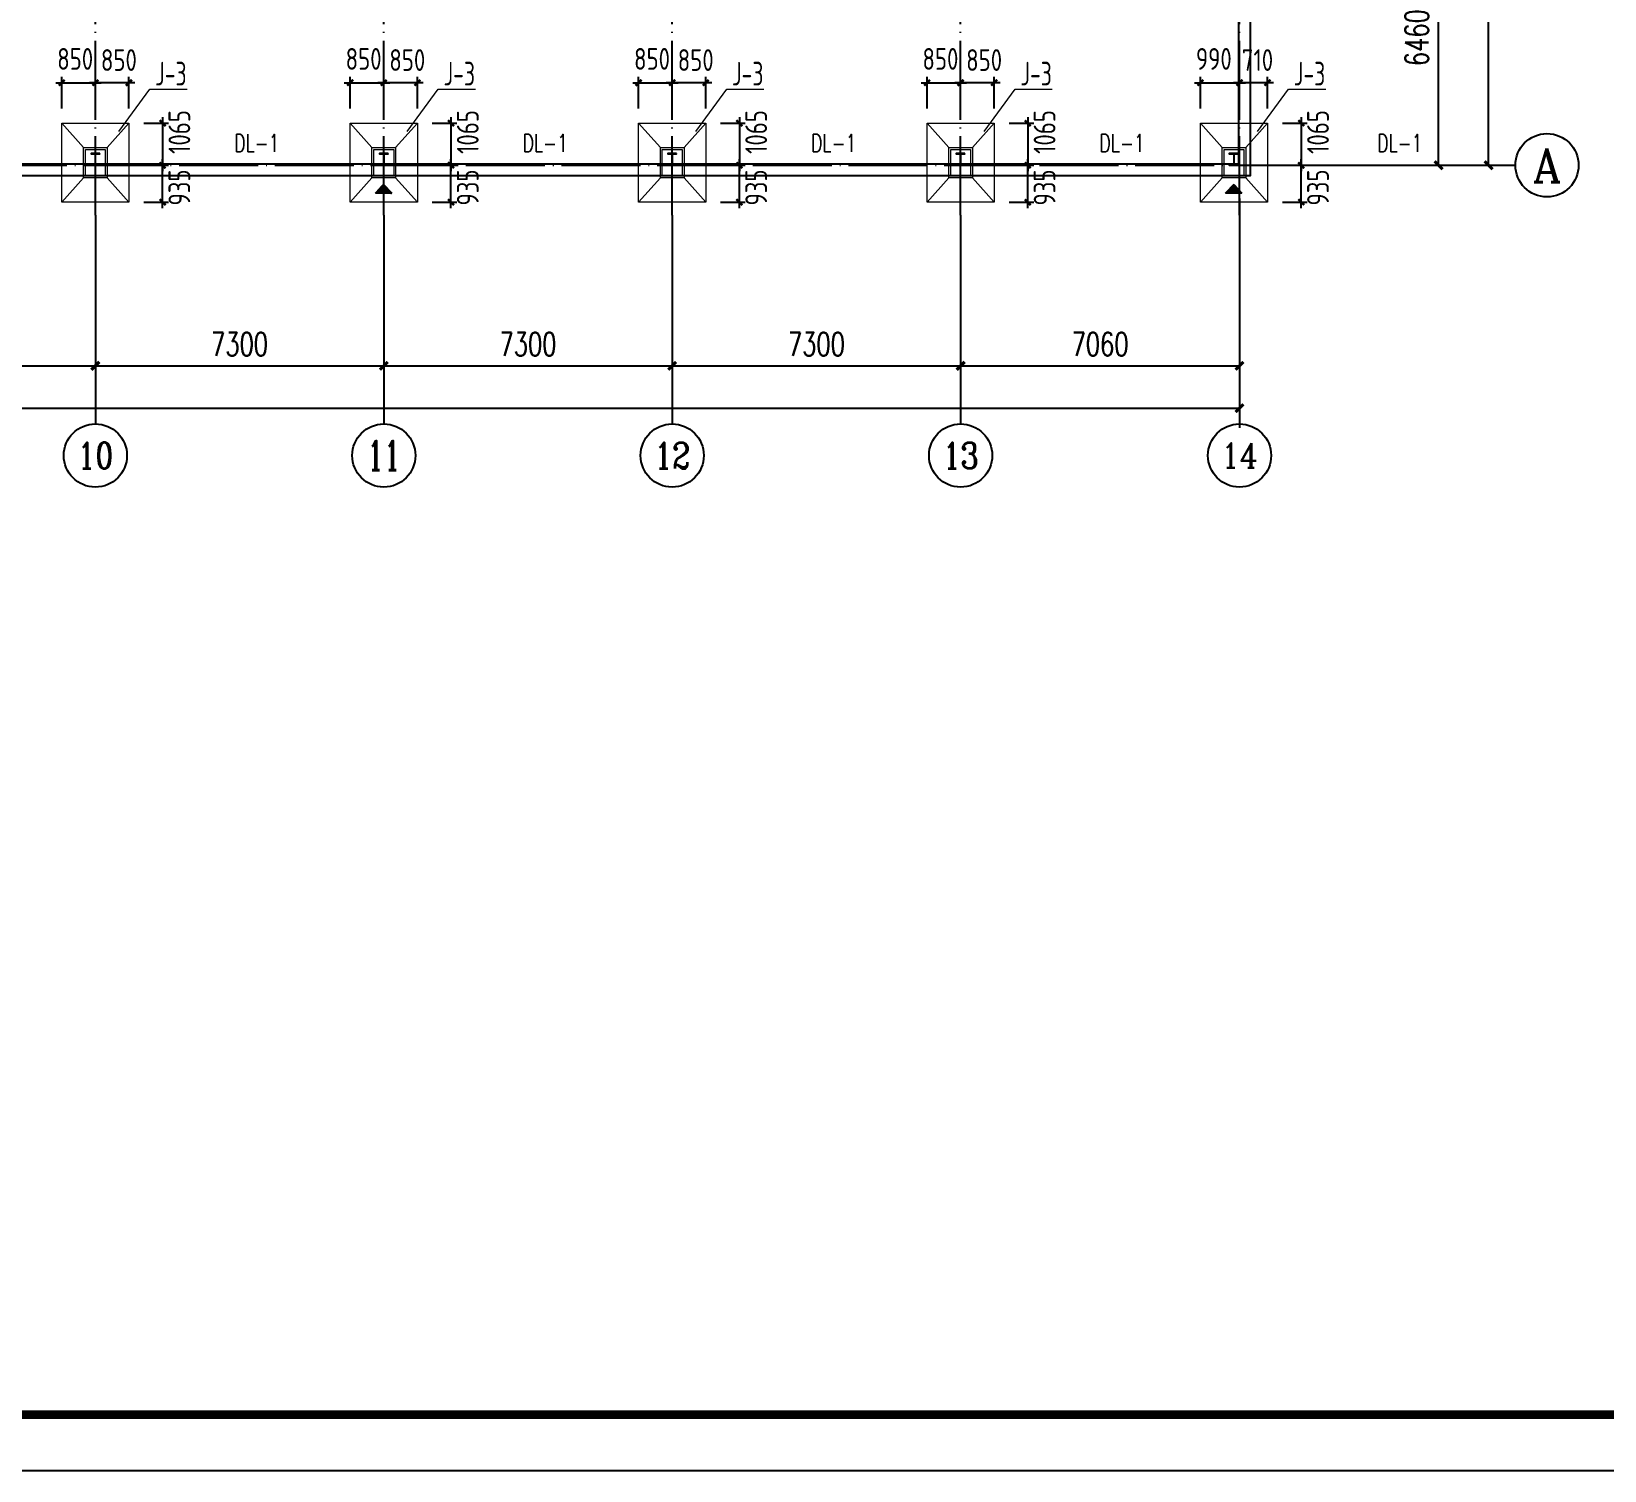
# Model space of a CAD drawing. Extents: x -89996 to 1006241, y -2176 to 440573.
# Drawn here: x 163325 to 203140, y 88594 to 125022 of the extents above; entities that cross this region are included whole.
import ezdxf
from ezdxf.enums import TextEntityAlignment as Align

# ---------------------------------------------------------------- set-up
doc = ezdxf.new("R2010")
doc.units = 0
doc.header["$LTSCALE"] = 1000
doc.header["$MEASUREMENT"] = 0
doc.linetypes.add('DOTE', pattern=[2.42, 2, -0.2, 0.02, -0.2])
for name, color, linetype in [('AXIS', 3, 'Continuous'), ('AXIS_TEXT', 7, 'Continuous'), ('DOTE', 1, 'DOTE'), ('GZ', 50, 'Continuous'), ('PUB_TITLE', 4, 'Continuous'), ('WALL', 9, 'Continuous'), ('图层7', 7, 'Continuous'), ('承台', 2, 'Continuous'), ('文字', 7, 'Continuous')]:
    doc.layers.add(name, color=color, linetype=linetype)
for name, color, linetype, lineweight in [('BASE_SING', 7, 'Continuous', 0), ('BASE_SING_DIM', 3, 'Continuous', 0), ('BASE_SING_NUM', 7, 'Continuous', 0)]:
    doc.layers.add(name, color=color, linetype=linetype, lineweight=lineweight)
doc.styles.add('_TCH_AXIS', font='COMPLEX', dxfattribs={"bigfont": 'GBCBIG'})
doc.styles.add('_TCH_DIM_T3', font='SIMPLEX', dxfattribs={"width": 0.705882, "bigfont": 'GBCBIG'})
doc.styles.add('COMPLEX', font='COMPLEX')
doc.styles.add('TSSD_Dimension', font='Tssdeng.shx', dxfattribs={"width": 0.8, "bigfont": 'hztxt.shx'})
doc.dimstyles.new('_TCH_ARCH&&200', dxfattribs={"dimtxt": 595, "dimasz": 200, "dimexe": 500, "dimexo": 600, "dimgap": 252.5, "dimtad": 1, "dimdec": 0, "dimzin": 0, "dimdsep": 46, "dimtxsty": '_TCH_DIM_T3', "dimblk": 'ARCHTICK', "dimcen": 0.09, "dimclrt": 7, "dimazin": 2, "dimtfac": 1, "dimtdec": 0, "dimtix": 1, "dimtmove": 2, "dimatfit": 3, "dimfxl": 0, "dimtolj": 1, "dimtzin": 0, "dimarcsym": 0})
doc.dimstyles.new('TCH-200-1', dxfattribs={"dimtxt": 595, "dimasz": 200, "dimexe": 500, "dimexo": 600, "dimgap": 252.5, "dimtad": 1, "dimdec": 0, "dimzin": 0, "dimdsep": 46, "dimtxsty": '_TCH_DIM_T3', "dimblk": 'ARCHTICK', "dimcen": 0.09, "dimclrd": 3, "dimclre": 3, "dimclrt": 7, "dimazin": 2, "dimtfac": 1, "dimtdec": 0, "dimtix": 1, "dimtmove": 2, "dimatfit": 3, "dimfxl": 0, "dimtolj": 1, "dimtzin": 0, "dimarcsym": 0})
doc.dimstyles.new('TSSD_150_150', dxfattribs={"dimtxt": 550, "dimasz": 150, "dimexe": 150, "dimexo": 375, "dimgap": 150, "dimtad": 1, "dimdec": 0, "dimzin": 0, "dimdsep": 46, "dimtxsty": 'TSSD_Dimension', "dimblk": 'ARCHTICK', "dimcen": 0, "dimdle": 150, "dimclrd": 256, "dimclre": 256, "dimclrt": 7, "dimadec": 0, "dimazin": 0, "dimtfac": 1, "dimtdec": 0, "dimtix": 1, "dimtmove": 2, "dimatfit": 3, "dimfxl": 0, "dimtolj": 1, "dimtzin": 0, "dimarcsym": 0})

# ---------------------------------------------------------------- blocks, each defined once
blk = doc.blocks.new('_AXISO')
blk.add_circle((0, 0), 0.5)
at = {"layer": 'AXIS_TEXT', "style": 'COMPLEX', "width": 1.041667}
blk.add_attdef('A', text='', height=0.56, dxfattribs=at).set_placement((-0.25, -0.28), (0.25, -0.28), align=Align.FIT)
blk = doc.blocks.new('_ArchTick')
at = {"color": 0, "linetype": 'ByBlock', "const_width": 0.4}
blk.add_lwpolyline([(-0.5, -0.5), (0.5, 0.5)], dxfattribs=at)
blk = doc.blocks.new('*D3013')
at = {"layer": 'AXIS', "color": 0, "lineweight": -2, "transparency": 16777216}
for p, q in [((53740, -627), (53740, -4337)), ((61040, -627), (61040, -4337)), ((53740, -3837), (61040, -3837))]:
    blk.add_line(p, q, dxfattribs=at)
at = {"layer": 'Defpoints', "color": 0, "transparency": 16777216}
for p in [(53740, -27), (61040, -27), (61040, -3837)]:
    blk.add_point(p, dxfattribs=at)
at = {"layer": 'AXIS', "color": 0, "lineweight": -2, "transparency": 16777216, "xscale": 200, "yscale": 200, "zscale": 200, "rotation": 180}
blk.add_blockref('_ArchTick', (53740, -3837), dxfattribs=at)
at = {"layer": 'AXIS', "color": 0, "lineweight": -2, "transparency": 16777216, "xscale": 200, "yscale": 200, "zscale": 200}
blk.add_blockref('_ArchTick', (61040, -3837), dxfattribs=at)
at = {"layer": 'AXIS', "color": 7, "transparency": 16777216, "insert": (57390, -3287), "char_height": 595, "attachment_point": 5, "style": '_TCH_DIM_T3'}
blk.add_mtext('\\A1;7300', dxfattribs=at)
blk = doc.blocks.new('*D3014')
at = {"layer": 'AXIS', "color": 0, "lineweight": -2, "transparency": 16777216}
for p, q in [((61040, -627), (61040, -4337)), ((68340, -627), (68340, -4337)), ((61040, -3837), (68340, -3837))]:
    blk.add_line(p, q, dxfattribs=at)
at = {"layer": 'Defpoints', "color": 0, "transparency": 16777216}
for p in [(61040, -27), (68340, -27), (68340, -3837)]:
    blk.add_point(p, dxfattribs=at)
at = {"layer": 'AXIS', "color": 0, "lineweight": -2, "transparency": 16777216, "xscale": 200, "yscale": 200, "zscale": 200, "rotation": 180}
blk.add_blockref('_ArchTick', (61040, -3837), dxfattribs=at)
at = {"layer": 'AXIS', "color": 0, "lineweight": -2, "transparency": 16777216, "xscale": 200, "yscale": 200, "zscale": 200}
blk.add_blockref('_ArchTick', (68340, -3837), dxfattribs=at)
at = {"layer": 'AXIS', "color": 7, "transparency": 16777216, "insert": (64690, -3287), "char_height": 595, "attachment_point": 5, "style": '_TCH_DIM_T3'}
blk.add_mtext('\\A1;7300', dxfattribs=at)
blk = doc.blocks.new('*D3015')
at = {"layer": 'AXIS', "color": 0, "lineweight": -2, "transparency": 16777216}
for p, q in [((68340, -627), (68340, -4337)), ((75640, -627), (75640, -4337)), ((68340, -3837), (75640, -3837))]:
    blk.add_line(p, q, dxfattribs=at)
at = {"layer": 'Defpoints', "color": 0, "transparency": 16777216}
for p in [(68340, -27), (75640, -27), (75640, -3837)]:
    blk.add_point(p, dxfattribs=at)
at = {"layer": 'AXIS', "color": 0, "lineweight": -2, "transparency": 16777216, "xscale": 200, "yscale": 200, "zscale": 200, "rotation": 180}
blk.add_blockref('_ArchTick', (68340, -3837), dxfattribs=at)
at = {"layer": 'AXIS', "color": 0, "lineweight": -2, "transparency": 16777216, "xscale": 200, "yscale": 200, "zscale": 200}
blk.add_blockref('_ArchTick', (75640, -3837), dxfattribs=at)
at = {"layer": 'AXIS', "color": 7, "transparency": 16777216, "insert": (71990, -3287), "char_height": 595, "attachment_point": 5, "style": '_TCH_DIM_T3'}
blk.add_mtext('\\A1;7300', dxfattribs=at)
blk = doc.blocks.new('*D3016')
at = {"layer": 'AXIS', "color": 0, "lineweight": -2, "transparency": 16777216}
for p, q in [((75640, -627), (75640, -4337)), ((82940, -627), (82940, -4337)), ((75640, -3837), (82940, -3837))]:
    blk.add_line(p, q, dxfattribs=at)
at = {"layer": 'Defpoints', "color": 0, "transparency": 16777216}
for p in [(75640, -27), (82940, -27), (82940, -3837)]:
    blk.add_point(p, dxfattribs=at)
at = {"layer": 'AXIS', "color": 0, "lineweight": -2, "transparency": 16777216, "xscale": 200, "yscale": 200, "zscale": 200, "rotation": 180}
blk.add_blockref('_ArchTick', (75640, -3837), dxfattribs=at)
at = {"layer": 'AXIS', "color": 0, "lineweight": -2, "transparency": 16777216, "xscale": 200, "yscale": 200, "zscale": 200}
blk.add_blockref('_ArchTick', (82940, -3837), dxfattribs=at)
at = {"layer": 'AXIS', "color": 7, "transparency": 16777216, "insert": (79290, -3287), "char_height": 595, "attachment_point": 5, "style": '_TCH_DIM_T3'}
blk.add_mtext('\\A1;7300', dxfattribs=at)
blk = doc.blocks.new('*D3017')
at = {"layer": 'AXIS', "color": 0, "lineweight": -2, "transparency": 16777216}
for p, q in [((82940, -627), (82940, -4337)), ((90000, -627), (90000, -4337)), ((82940, -3837), (90000, -3837))]:
    blk.add_line(p, q, dxfattribs=at)
at = {"layer": 'Defpoints', "color": 0, "transparency": 16777216}
for p in [(82940, -27), (90000, -27), (90000, -3837)]:
    blk.add_point(p, dxfattribs=at)
at = {"layer": 'AXIS', "color": 0, "lineweight": -2, "transparency": 16777216, "xscale": 200, "yscale": 200, "zscale": 200, "rotation": 180}
blk.add_blockref('_ArchTick', (82940, -3837), dxfattribs=at)
at = {"layer": 'AXIS', "color": 0, "lineweight": -2, "transparency": 16777216, "xscale": 200, "yscale": 200, "zscale": 200}
blk.add_blockref('_ArchTick', (90000, -3837), dxfattribs=at)
at = {"layer": 'AXIS', "color": 7, "transparency": 16777216, "insert": (86470, -3287), "char_height": 595, "attachment_point": 5, "style": '_TCH_DIM_T3'}
blk.add_mtext('\\A1;7060', dxfattribs=at)
blk = doc.blocks.new('*D3039')
at = {"layer": 'AXIS', "color": 0, "lineweight": -2, "transparency": 16777216}
for p, q in [((91840, 7700), (95539, 7700)), ((95039, 1240), (95039, 7700)), ((91840, 1240), (95539, 1240))]:
    blk.add_line(p, q, dxfattribs=at)
at = {"layer": 'Defpoints', "color": 0, "transparency": 16777216}
for p in [(91240, 7700), (95039, 7700), (91240, 1240)]:
    blk.add_point(p, dxfattribs=at)
at = {"layer": 'AXIS', "color": 0, "lineweight": -2, "transparency": 16777216, "xscale": 200, "yscale": 200, "zscale": 200}
for p, rotation in [((95039, 7700), 90), ((95039, 1240), 270)]:
    blk.add_blockref('_ArchTick', p, dxfattribs=dict(at, rotation=rotation))
at = {"layer": 'AXIS', "color": 7, "transparency": 16777216, "insert": (94489, 4470), "char_height": 595, "attachment_point": 5, "rotation": 90, "style": '_TCH_DIM_T3'}
blk.add_mtext('\\A1;6460', dxfattribs=at)
blk = doc.blocks.new('*D280')
at = {"layer": 'Defpoints', "color": 0, "transparency": 16777216}
for p in [(105382, 121395), (193902, 121395), (193902, 115486)]:
    blk.add_point(p, dxfattribs=at)
at = {"layer": 'WALL', "color": 3, "lineweight": -2, "transparency": 16777216}
for p, q in [((105382, 120795), (105382, 114986)), ((193902, 120795), (193902, 114986)), ((105382, 115486), (193902, 115486))]:
    blk.add_line(p, q, dxfattribs=at)
at = {"layer": 'WALL', "color": 3, "lineweight": -2, "transparency": 16777216, "xscale": 200, "yscale": 200, "zscale": 200, "rotation": 180}
blk.add_blockref('_ArchTick', (105382, 115486), dxfattribs=at)
at = {"layer": 'WALL', "color": 3, "lineweight": -2, "transparency": 16777216, "xscale": 200, "yscale": 200, "zscale": 200}
blk.add_blockref('_ArchTick', (193902, 115486), dxfattribs=at)
at = {"layer": 'WALL', "color": 7, "transparency": 16777216, "insert": (149642, 116036), "char_height": 595, "attachment_point": 5, "style": '_TCH_DIM_T3'}
blk.add_mtext('\\A1;88520', dxfattribs=at)
blk = doc.blocks.new('*D281')
at = {"layer": 'Defpoints', "color": 0, "transparency": 16777216}
for p in [(194000, 161245), (200204, 161245), (194142, 121635)]:
    blk.add_point(p, dxfattribs=at)
at = {"layer": 'WALL', "color": 3, "lineweight": -2, "transparency": 16777216}
for p, q in [((194600, 161245), (200704, 161245)), ((200204, 121635), (200204, 161245)), ((194742, 121635), (200704, 121635))]:
    blk.add_line(p, q, dxfattribs=at)
at = {"layer": 'WALL', "color": 3, "lineweight": -2, "transparency": 16777216, "xscale": 200, "yscale": 200, "zscale": 200}
for p, rotation in [((200204, 161245), 90), ((200204, 121635), 270)]:
    blk.add_blockref('_ArchTick', p, dxfattribs=dict(at, rotation=rotation))
at = {"layer": 'WALL', "color": 7, "transparency": 16777216, "insert": (199654, 141440), "char_height": 595, "attachment_point": 5, "rotation": 90, "style": '_TCH_DIM_T3'}
blk.add_mtext('\\A1;39610', dxfattribs=at)
blk = doc.blocks.new('*D1973')
at = {"layer": 'BASE_SING_DIM', "lineweight": -2, "transparency": 16777216}
for p, q in [((164092, 123075), (164092, 123874)), ((164942, 123075), (164942, 123874)), ((163942, 123724), (165092, 123724))]:
    blk.add_line(p, q, dxfattribs=at)
at = {"layer": 'Defpoints', "color": 0, "transparency": 16777216}
for p in [(164942, 123724), (164092, 122700), (164942, 122700)]:
    blk.add_point(p, dxfattribs=at)
at = {"layer": 'BASE_SING_DIM', "lineweight": -2, "transparency": 16777216, "xscale": 150, "yscale": 150, "zscale": 150, "rotation": 180}
blk.add_blockref('_ArchTick', (164092, 123724), dxfattribs=at)
at = {"layer": 'BASE_SING_DIM', "lineweight": -2, "transparency": 16777216, "xscale": 150, "yscale": 150, "zscale": 150}
blk.add_blockref('_ArchTick', (164942, 123724), dxfattribs=at)
at = {"layer": 'BASE_SING_DIM', "color": 7, "transparency": 16777216, "insert": (164431, 124327), "char_height": 550, "attachment_point": 5, "style": 'TSSD_Dimension'}
blk.add_mtext('\\A1;850', dxfattribs=at)
blk = doc.blocks.new('*D1974')
at = {"layer": 'BASE_SING_DIM', "lineweight": -2, "transparency": 16777216}
for p, q in [((164942, 123075), (164942, 123874)), ((165792, 123075), (165792, 123874)), ((165942, 123724), (164792, 123724))]:
    blk.add_line(p, q, dxfattribs=at)
at = {"layer": 'Defpoints', "color": 0, "transparency": 16777216}
for p in [(164942, 123724), (164942, 122700), (165792, 122700)]:
    blk.add_point(p, dxfattribs=at)
at = {"layer": 'BASE_SING_DIM', "lineweight": -2, "transparency": 16777216, "xscale": 150, "yscale": 150, "zscale": 150, "rotation": 180}
blk.add_blockref('_ArchTick', (164942, 123724), dxfattribs=at)
at = {"layer": 'BASE_SING_DIM', "lineweight": -2, "transparency": 16777216, "xscale": 150, "yscale": 150, "zscale": 150}
blk.add_blockref('_ArchTick', (165792, 123724), dxfattribs=at)
at = {"layer": 'BASE_SING_DIM', "color": 7, "transparency": 16777216, "insert": (165537, 124298), "char_height": 550, "attachment_point": 5, "style": 'TSSD_Dimension'}
blk.add_mtext('\\A1;850', dxfattribs=at)
blk = doc.blocks.new('*D1975')
at = {"layer": 'BASE_SING_DIM', "lineweight": -2, "transparency": 16777216}
for p, q in [((166167, 122700), (166793, 122700)), ((166643, 122850), (166643, 121485)), ((166167, 121635), (166793, 121635))]:
    blk.add_line(p, q, dxfattribs=at)
at = {"layer": 'Defpoints', "color": 0, "transparency": 16777216}
for p in [(165792, 122700), (165792, 121635), (166643, 121635)]:
    blk.add_point(p, dxfattribs=at)
at = {"layer": 'BASE_SING_DIM', "lineweight": -2, "transparency": 16777216, "xscale": 150, "yscale": 150, "zscale": 150}
for p, rotation in [((166643, 122700), 90), ((166643, 121635), 270)]:
    blk.add_blockref('_ArchTick', p, dxfattribs=dict(at, rotation=rotation))
at = {"layer": 'BASE_SING_DIM', "color": 7, "transparency": 16777216, "insert": (167068, 122476), "char_height": 550, "attachment_point": 5, "rotation": 90, "style": 'TSSD_Dimension'}
blk.add_mtext('\\A1;1065', dxfattribs=at)
blk = doc.blocks.new('*D1976')
at = {"layer": 'BASE_SING_DIM', "lineweight": -2, "transparency": 16777216}
for p, q in [((166167, 121635), (166793, 121635)), ((166643, 120550), (166643, 121785)), ((166167, 120700), (166793, 120700))]:
    blk.add_line(p, q, dxfattribs=at)
at = {"layer": 'Defpoints', "color": 0, "transparency": 16777216}
for p in [(165792, 121635), (166643, 121635), (165792, 120700)]:
    blk.add_point(p, dxfattribs=at)
at = {"layer": 'BASE_SING_DIM', "lineweight": -2, "transparency": 16777216, "xscale": 150, "yscale": 150, "zscale": 150}
for p, rotation in [((166643, 121635), 90), ((166643, 120700), 270)]:
    blk.add_blockref('_ArchTick', p, dxfattribs=dict(at, rotation=rotation))
at = {"layer": 'BASE_SING_DIM', "color": 7, "transparency": 16777216, "insert": (167068, 121072), "char_height": 550, "attachment_point": 5, "rotation": 90, "style": 'TSSD_Dimension'}
blk.add_mtext('\\A1;935', dxfattribs=at)
blk = doc.blocks.new('*D1985')
at = {"layer": 'BASE_SING_DIM', "lineweight": -2, "transparency": 16777216}
for p, q in [((171392, 123075), (171392, 123874)), ((172242, 123075), (172242, 123874)), ((171242, 123724), (172392, 123724))]:
    blk.add_line(p, q, dxfattribs=at)
at = {"layer": 'Defpoints', "color": 0, "transparency": 16777216}
for p in [(172242, 123724), (171392, 122700), (172242, 122700)]:
    blk.add_point(p, dxfattribs=at)
at = {"layer": 'BASE_SING_DIM', "lineweight": -2, "transparency": 16777216, "xscale": 150, "yscale": 150, "zscale": 150, "rotation": 180}
blk.add_blockref('_ArchTick', (171392, 123724), dxfattribs=at)
at = {"layer": 'BASE_SING_DIM', "lineweight": -2, "transparency": 16777216, "xscale": 150, "yscale": 150, "zscale": 150}
blk.add_blockref('_ArchTick', (172242, 123724), dxfattribs=at)
at = {"layer": 'BASE_SING_DIM', "color": 7, "transparency": 16777216, "insert": (171731, 124327), "char_height": 550, "attachment_point": 5, "style": 'TSSD_Dimension'}
blk.add_mtext('\\A1;850', dxfattribs=at)
blk = doc.blocks.new('*D1986')
at = {"layer": 'BASE_SING_DIM', "lineweight": -2, "transparency": 16777216}
for p, q in [((172242, 123075), (172242, 123874)), ((173092, 123075), (173092, 123874)), ((173242, 123724), (172092, 123724))]:
    blk.add_line(p, q, dxfattribs=at)
at = {"layer": 'Defpoints', "color": 0, "transparency": 16777216}
for p in [(172242, 123724), (172242, 122700), (173092, 122700)]:
    blk.add_point(p, dxfattribs=at)
at = {"layer": 'BASE_SING_DIM', "lineweight": -2, "transparency": 16777216, "xscale": 150, "yscale": 150, "zscale": 150, "rotation": 180}
blk.add_blockref('_ArchTick', (172242, 123724), dxfattribs=at)
at = {"layer": 'BASE_SING_DIM', "lineweight": -2, "transparency": 16777216, "xscale": 150, "yscale": 150, "zscale": 150}
blk.add_blockref('_ArchTick', (173092, 123724), dxfattribs=at)
at = {"layer": 'BASE_SING_DIM', "color": 7, "transparency": 16777216, "insert": (172837, 124298), "char_height": 550, "attachment_point": 5, "style": 'TSSD_Dimension'}
blk.add_mtext('\\A1;850', dxfattribs=at)
blk = doc.blocks.new('*D1987')
at = {"layer": 'BASE_SING_DIM', "lineweight": -2, "transparency": 16777216}
for p, q in [((173467, 122700), (174093, 122700)), ((173943, 122850), (173943, 121485)), ((173467, 121635), (174093, 121635))]:
    blk.add_line(p, q, dxfattribs=at)
at = {"layer": 'Defpoints', "color": 0, "transparency": 16777216}
for p in [(173092, 122700), (173092, 121635), (173943, 121635)]:
    blk.add_point(p, dxfattribs=at)
at = {"layer": 'BASE_SING_DIM', "lineweight": -2, "transparency": 16777216, "xscale": 150, "yscale": 150, "zscale": 150}
for p, rotation in [((173943, 122700), 90), ((173943, 121635), 270)]:
    blk.add_blockref('_ArchTick', p, dxfattribs=dict(at, rotation=rotation))
at = {"layer": 'BASE_SING_DIM', "color": 7, "transparency": 16777216, "insert": (174368, 122476), "char_height": 550, "attachment_point": 5, "rotation": 90, "style": 'TSSD_Dimension'}
blk.add_mtext('\\A1;1065', dxfattribs=at)
blk = doc.blocks.new('*D1988')
at = {"layer": 'BASE_SING_DIM', "lineweight": -2, "transparency": 16777216}
for p, q in [((173467, 121635), (174093, 121635)), ((173943, 120550), (173943, 121785)), ((173467, 120700), (174093, 120700))]:
    blk.add_line(p, q, dxfattribs=at)
at = {"layer": 'Defpoints', "color": 0, "transparency": 16777216}
for p in [(173092, 121635), (173943, 121635), (173092, 120700)]:
    blk.add_point(p, dxfattribs=at)
at = {"layer": 'BASE_SING_DIM', "lineweight": -2, "transparency": 16777216, "xscale": 150, "yscale": 150, "zscale": 150}
for p, rotation in [((173943, 121635), 90), ((173943, 120700), 270)]:
    blk.add_blockref('_ArchTick', p, dxfattribs=dict(at, rotation=rotation))
at = {"layer": 'BASE_SING_DIM', "color": 7, "transparency": 16777216, "insert": (174368, 121072), "char_height": 550, "attachment_point": 5, "rotation": 90, "style": 'TSSD_Dimension'}
blk.add_mtext('\\A1;935', dxfattribs=at)
blk = doc.blocks.new('*D1997')
at = {"layer": 'BASE_SING_DIM', "lineweight": -2, "transparency": 16777216}
for p, q in [((178692, 123075), (178692, 123874)), ((179542, 123075), (179542, 123874)), ((178542, 123724), (179692, 123724))]:
    blk.add_line(p, q, dxfattribs=at)
at = {"layer": 'Defpoints', "color": 0, "transparency": 16777216}
for p in [(179542, 123724), (178692, 122700), (179542, 122700)]:
    blk.add_point(p, dxfattribs=at)
at = {"layer": 'BASE_SING_DIM', "lineweight": -2, "transparency": 16777216, "xscale": 150, "yscale": 150, "zscale": 150, "rotation": 180}
blk.add_blockref('_ArchTick', (178692, 123724), dxfattribs=at)
at = {"layer": 'BASE_SING_DIM', "lineweight": -2, "transparency": 16777216, "xscale": 150, "yscale": 150, "zscale": 150}
blk.add_blockref('_ArchTick', (179542, 123724), dxfattribs=at)
at = {"layer": 'BASE_SING_DIM', "color": 7, "transparency": 16777216, "insert": (179031, 124327), "char_height": 550, "attachment_point": 5, "style": 'TSSD_Dimension'}
blk.add_mtext('\\A1;850', dxfattribs=at)
blk = doc.blocks.new('*D1998')
at = {"layer": 'BASE_SING_DIM', "lineweight": -2, "transparency": 16777216}
for p, q in [((179542, 123075), (179542, 123874)), ((180392, 123075), (180392, 123874)), ((180542, 123724), (179392, 123724))]:
    blk.add_line(p, q, dxfattribs=at)
at = {"layer": 'Defpoints', "color": 0, "transparency": 16777216}
for p in [(179542, 123724), (179542, 122700), (180392, 122700)]:
    blk.add_point(p, dxfattribs=at)
at = {"layer": 'BASE_SING_DIM', "lineweight": -2, "transparency": 16777216, "xscale": 150, "yscale": 150, "zscale": 150, "rotation": 180}
blk.add_blockref('_ArchTick', (179542, 123724), dxfattribs=at)
at = {"layer": 'BASE_SING_DIM', "lineweight": -2, "transparency": 16777216, "xscale": 150, "yscale": 150, "zscale": 150}
blk.add_blockref('_ArchTick', (180392, 123724), dxfattribs=at)
at = {"layer": 'BASE_SING_DIM', "color": 7, "transparency": 16777216, "insert": (180137, 124298), "char_height": 550, "attachment_point": 5, "style": 'TSSD_Dimension'}
blk.add_mtext('\\A1;850', dxfattribs=at)
blk = doc.blocks.new('*D1999')
at = {"layer": 'BASE_SING_DIM', "lineweight": -2, "transparency": 16777216}
for p, q in [((180767, 122700), (181393, 122700)), ((181243, 122850), (181243, 121485)), ((180767, 121635), (181393, 121635))]:
    blk.add_line(p, q, dxfattribs=at)
at = {"layer": 'Defpoints', "color": 0, "transparency": 16777216}
for p in [(180392, 122700), (180392, 121635), (181243, 121635)]:
    blk.add_point(p, dxfattribs=at)
at = {"layer": 'BASE_SING_DIM', "lineweight": -2, "transparency": 16777216, "xscale": 150, "yscale": 150, "zscale": 150}
for p, rotation in [((181243, 122700), 90), ((181243, 121635), 270)]:
    blk.add_blockref('_ArchTick', p, dxfattribs=dict(at, rotation=rotation))
at = {"layer": 'BASE_SING_DIM', "color": 7, "transparency": 16777216, "insert": (181668, 122476), "char_height": 550, "attachment_point": 5, "rotation": 90, "style": 'TSSD_Dimension'}
blk.add_mtext('\\A1;1065', dxfattribs=at)
blk = doc.blocks.new('*D2000')
at = {"layer": 'BASE_SING_DIM', "lineweight": -2, "transparency": 16777216}
for p, q in [((180767, 121635), (181393, 121635)), ((181243, 120550), (181243, 121785)), ((180767, 120700), (181393, 120700))]:
    blk.add_line(p, q, dxfattribs=at)
at = {"layer": 'Defpoints', "color": 0, "transparency": 16777216}
for p in [(180392, 121635), (181243, 121635), (180392, 120700)]:
    blk.add_point(p, dxfattribs=at)
at = {"layer": 'BASE_SING_DIM', "lineweight": -2, "transparency": 16777216, "xscale": 150, "yscale": 150, "zscale": 150}
for p, rotation in [((181243, 121635), 90), ((181243, 120700), 270)]:
    blk.add_blockref('_ArchTick', p, dxfattribs=dict(at, rotation=rotation))
at = {"layer": 'BASE_SING_DIM', "color": 7, "transparency": 16777216, "insert": (181668, 121072), "char_height": 550, "attachment_point": 5, "rotation": 90, "style": 'TSSD_Dimension'}
blk.add_mtext('\\A1;935', dxfattribs=at)
blk = doc.blocks.new('*D2009')
at = {"layer": 'BASE_SING_DIM', "lineweight": -2, "transparency": 16777216}
for p, q in [((185992, 123075), (185992, 123874)), ((186842, 123075), (186842, 123874)), ((185842, 123724), (186992, 123724))]:
    blk.add_line(p, q, dxfattribs=at)
at = {"layer": 'Defpoints', "color": 0, "transparency": 16777216}
for p in [(186842, 123724), (185992, 122700), (186842, 122700)]:
    blk.add_point(p, dxfattribs=at)
at = {"layer": 'BASE_SING_DIM', "lineweight": -2, "transparency": 16777216, "xscale": 150, "yscale": 150, "zscale": 150, "rotation": 180}
blk.add_blockref('_ArchTick', (185992, 123724), dxfattribs=at)
at = {"layer": 'BASE_SING_DIM', "lineweight": -2, "transparency": 16777216, "xscale": 150, "yscale": 150, "zscale": 150}
blk.add_blockref('_ArchTick', (186842, 123724), dxfattribs=at)
at = {"layer": 'BASE_SING_DIM', "color": 7, "transparency": 16777216, "insert": (186331, 124327), "char_height": 550, "attachment_point": 5, "style": 'TSSD_Dimension'}
blk.add_mtext('\\A1;850', dxfattribs=at)
blk = doc.blocks.new('*D2010')
at = {"layer": 'BASE_SING_DIM', "lineweight": -2, "transparency": 16777216}
for p, q in [((186842, 123075), (186842, 123874)), ((187692, 123075), (187692, 123874)), ((187842, 123724), (186692, 123724))]:
    blk.add_line(p, q, dxfattribs=at)
at = {"layer": 'Defpoints', "color": 0, "transparency": 16777216}
for p in [(186842, 123724), (186842, 122700), (187692, 122700)]:
    blk.add_point(p, dxfattribs=at)
at = {"layer": 'BASE_SING_DIM', "lineweight": -2, "transparency": 16777216, "xscale": 150, "yscale": 150, "zscale": 150, "rotation": 180}
blk.add_blockref('_ArchTick', (186842, 123724), dxfattribs=at)
at = {"layer": 'BASE_SING_DIM', "lineweight": -2, "transparency": 16777216, "xscale": 150, "yscale": 150, "zscale": 150}
blk.add_blockref('_ArchTick', (187692, 123724), dxfattribs=at)
at = {"layer": 'BASE_SING_DIM', "color": 7, "transparency": 16777216, "insert": (187437, 124298), "char_height": 550, "attachment_point": 5, "style": 'TSSD_Dimension'}
blk.add_mtext('\\A1;850', dxfattribs=at)
blk = doc.blocks.new('*D2011')
at = {"layer": 'BASE_SING_DIM', "lineweight": -2, "transparency": 16777216}
for p, q in [((188067, 122700), (188693, 122700)), ((188543, 122850), (188543, 121485)), ((188067, 121635), (188693, 121635))]:
    blk.add_line(p, q, dxfattribs=at)
at = {"layer": 'Defpoints', "color": 0, "transparency": 16777216}
for p in [(187692, 122700), (187692, 121635), (188543, 121635)]:
    blk.add_point(p, dxfattribs=at)
at = {"layer": 'BASE_SING_DIM', "lineweight": -2, "transparency": 16777216, "xscale": 150, "yscale": 150, "zscale": 150}
for p, rotation in [((188543, 122700), 90), ((188543, 121635), 270)]:
    blk.add_blockref('_ArchTick', p, dxfattribs=dict(at, rotation=rotation))
at = {"layer": 'BASE_SING_DIM', "color": 7, "transparency": 16777216, "insert": (188968, 122476), "char_height": 550, "attachment_point": 5, "rotation": 90, "style": 'TSSD_Dimension'}
blk.add_mtext('\\A1;1065', dxfattribs=at)
blk = doc.blocks.new('*D2012')
at = {"layer": 'BASE_SING_DIM', "lineweight": -2, "transparency": 16777216}
for p, q in [((188067, 121635), (188693, 121635)), ((188543, 120550), (188543, 121785)), ((188067, 120700), (188693, 120700))]:
    blk.add_line(p, q, dxfattribs=at)
at = {"layer": 'Defpoints', "color": 0, "transparency": 16777216}
for p in [(187692, 121635), (188543, 121635), (187692, 120700)]:
    blk.add_point(p, dxfattribs=at)
at = {"layer": 'BASE_SING_DIM', "lineweight": -2, "transparency": 16777216, "xscale": 150, "yscale": 150, "zscale": 150}
for p, rotation in [((188543, 121635), 90), ((188543, 120700), 270)]:
    blk.add_blockref('_ArchTick', p, dxfattribs=dict(at, rotation=rotation))
at = {"layer": 'BASE_SING_DIM', "color": 7, "transparency": 16777216, "insert": (188968, 121072), "char_height": 550, "attachment_point": 5, "rotation": 90, "style": 'TSSD_Dimension'}
blk.add_mtext('\\A1;935', dxfattribs=at)
blk = doc.blocks.new('*D2021')
at = {"layer": 'BASE_SING_DIM', "lineweight": -2, "transparency": 16777216}
for p, q in [((192912, 123075), (192912, 123874)), ((193902, 123075), (193902, 123874)), ((192762, 123724), (194052, 123724))]:
    blk.add_line(p, q, dxfattribs=at)
at = {"layer": 'Defpoints', "color": 0, "transparency": 16777216}
for p in [(193902, 123724), (192912, 122700), (193902, 122700)]:
    blk.add_point(p, dxfattribs=at)
at = {"layer": 'BASE_SING_DIM', "lineweight": -2, "transparency": 16777216, "xscale": 150, "yscale": 150, "zscale": 150, "rotation": 180}
blk.add_blockref('_ArchTick', (192912, 123724), dxfattribs=at)
at = {"layer": 'BASE_SING_DIM', "lineweight": -2, "transparency": 16777216, "xscale": 150, "yscale": 150, "zscale": 150}
blk.add_blockref('_ArchTick', (193902, 123724), dxfattribs=at)
at = {"layer": 'BASE_SING_DIM', "color": 7, "transparency": 16777216, "insert": (193251, 124327), "char_height": 550, "attachment_point": 5, "style": 'TSSD_Dimension'}
blk.add_mtext('\\A1;990', dxfattribs=at)
blk = doc.blocks.new('*D2022')
at = {"layer": 'BASE_SING_DIM', "lineweight": -2, "transparency": 16777216}
for p, q in [((193902, 123075), (193902, 123874)), ((194612, 123075), (194612, 123874)), ((194762, 123724), (193752, 123724))]:
    blk.add_line(p, q, dxfattribs=at)
at = {"layer": 'Defpoints', "color": 0, "transparency": 16777216}
for p in [(193902, 123724), (193902, 122700), (194612, 122700)]:
    blk.add_point(p, dxfattribs=at)
at = {"layer": 'BASE_SING_DIM', "lineweight": -2, "transparency": 16777216, "xscale": 150, "yscale": 150, "zscale": 150, "rotation": 180}
blk.add_blockref('_ArchTick', (193902, 123724), dxfattribs=at)
at = {"layer": 'BASE_SING_DIM', "lineweight": -2, "transparency": 16777216, "xscale": 150, "yscale": 150, "zscale": 150}
blk.add_blockref('_ArchTick', (194612, 123724), dxfattribs=at)
at = {"layer": 'BASE_SING_DIM', "color": 7, "transparency": 16777216, "insert": (194357, 124298), "char_height": 550, "attachment_point": 5, "style": 'TSSD_Dimension'}
blk.add_mtext('\\A1;710', dxfattribs=at)
blk = doc.blocks.new('*D2023')
at = {"layer": 'BASE_SING_DIM', "lineweight": -2, "transparency": 16777216}
for p, q in [((194987, 122700), (195613, 122700)), ((195463, 122850), (195463, 121485)), ((194987, 121635), (195613, 121635))]:
    blk.add_line(p, q, dxfattribs=at)
at = {"layer": 'Defpoints', "color": 0, "transparency": 16777216}
for p in [(194612, 122700), (194612, 121635), (195463, 121635)]:
    blk.add_point(p, dxfattribs=at)
at = {"layer": 'BASE_SING_DIM', "lineweight": -2, "transparency": 16777216, "xscale": 150, "yscale": 150, "zscale": 150}
for p, rotation in [((195463, 122700), 90), ((195463, 121635), 270)]:
    blk.add_blockref('_ArchTick', p, dxfattribs=dict(at, rotation=rotation))
at = {"layer": 'BASE_SING_DIM', "color": 7, "transparency": 16777216, "insert": (195888, 122476), "char_height": 550, "attachment_point": 5, "rotation": 90, "style": 'TSSD_Dimension'}
blk.add_mtext('\\A1;1065', dxfattribs=at)
blk = doc.blocks.new('*D2024')
at = {"layer": 'BASE_SING_DIM', "lineweight": -2, "transparency": 16777216}
for p, q in [((194987, 121635), (195613, 121635)), ((195463, 120550), (195463, 121785)), ((194987, 120700), (195613, 120700))]:
    blk.add_line(p, q, dxfattribs=at)
at = {"layer": 'Defpoints', "color": 0, "transparency": 16777216}
for p in [(194612, 121635), (195463, 121635), (194612, 120700)]:
    blk.add_point(p, dxfattribs=at)
at = {"layer": 'BASE_SING_DIM', "lineweight": -2, "transparency": 16777216, "xscale": 150, "yscale": 150, "zscale": 150}
for p, rotation in [((195463, 121635), 90), ((195463, 120700), 270)]:
    blk.add_blockref('_ArchTick', p, dxfattribs=dict(at, rotation=rotation))
at = {"layer": 'BASE_SING_DIM', "color": 7, "transparency": 16777216, "insert": (195888, 121072), "char_height": 550, "attachment_point": 5, "rotation": 90, "style": 'TSSD_Dimension'}
blk.add_mtext('\\A1;935', dxfattribs=at)
blk = doc.blocks.new('A$C76F062D1')
h = blk.add_hatch()
h.set_pattern_fill('ANSI31', color=1, scale=100, style=0)
h.set_pattern_definition([(45, (-710327.512, 495150.682), (-8.83883476, 8.83883476), [])])
h.paths.add_polyline_path([(0, 250), (231, 0), (462, 250)])
at = {"color": 7}
for p, q in [((0, 250), (462, 250)), ((231, 0), (0, 250)), ((231, 0), (462, 250))]:
    blk.add_line(p, q, dxfattribs=at)
blk = doc.blocks.new('A$C3A647AB8')
at = {"layer": 'AXIS'}
for p, q in [((91240, 1240), (96981.6, 1240)), ((61040, -26.8), (61040, -5307.8)), ((68340, -26.8), (68340, -5307.8)), ((75640, -26.8), (75640, -5307.8)), ((82940, -26.8), (82940, -5307.8)), ((90000, -26.8), (90000, -5307.8))]:
    blk.add_line(p, q, dxfattribs=at)
at = {"layer": 'DOTE'}
for p, q in [((61040, -26.8), (61040, 41826.8)), ((68340, -26.8), (68340, 41826.8)), ((75640, -26.8), (75640, 41826.8)), ((82940, -26.8), (82940, 41826.8)), ((90000, -26.8), (90000, 41826.8)), ((240, 1240), (91240, 1240))]:
    blk.add_line(p, q, dxfattribs=at)
at = {"layer": 'GZ'}
for points in [[(61150, 1540), (60930, 1540), (60930, 1530), (61033.1, 1530), (61037, 1525), (61037, 1254.6), (61033.1, 1250), (60930, 1250), (60930, 1240), (61150, 1240), (61150, 1250), (61047, 1250), (61043, 1254.5), (61043, 1525), (61047, 1530), (61150, 1530), (61150, 1540)], [(68450, 1540), (68230, 1540), (68230, 1530), (68333.1, 1530), (68337, 1525), (68337, 1254.6), (68333.1, 1250), (68230, 1250), (68230, 1240), (68450, 1240), (68450, 1250), (68347, 1250), (68343, 1254.5), (68343, 1525), (68347, 1530), (68450, 1530), (68450, 1540)], [(75750, 1540), (75530, 1540), (75530, 1530), (75633.1, 1530), (75637, 1525), (75637, 1254.6), (75633.1, 1250), (75530, 1250), (75530, 1240), (75750, 1240), (75750, 1250), (75647, 1250), (75643, 1254.5), (75643, 1525), (75647, 1530), (75750, 1530), (75750, 1540)], [(83050, 1540), (82830, 1540), (82830, 1530), (82933.1, 1530), (82937, 1525), (82937, 1254.6), (82933.1, 1250), (82830, 1250), (82830, 1240), (83050, 1240), (83050, 1250), (82947, 1250), (82943, 1254.5), (82943, 1525), (82947, 1530), (83050, 1530), (83050, 1540)], [(89985, 1540), (89735, 1540), (89735, 1530), (89853.1, 1530), (89857, 1525), (89857, 1254.6), (89853.1, 1250), (89735, 1250), (89735, 1240), (89985, 1240), (89985, 1250), (89867, 1250), (89863, 1254.5), (89863, 1525), (89867, 1530), (89985, 1530), (89985, 1540)]]:
    blk.add_lwpolyline(points, close=True, dxfattribs=at)
at = {"layer": 'AXIS'}
ref = blk.add_blockref('_AXISO', (97781.6, 1240), dxfattribs=dict(at, xscale=1600, yscale=1600, zscale=1600))
ref.add_attrib('A', 'A', dxfattribs={"layer": 'AXIS_TEXT', "height": 850.4, "style": '_TCH_AXIS'}).set_placement((97417.2, 814.8), (98146.1, 814.8), align=Align.FIT)
ref = blk.add_blockref('_AXISO', (61040, -6107.8), dxfattribs=dict(at, xscale=1600, yscale=1600, zscale=1600))
ref.add_attrib('A', '10', dxfattribs={"layer": 'AXIS_TEXT', "height": 656.89, "style": '_TCH_AXIS'}).set_placement((60586.4, -6436.2), (61493.6, -6436.2), align=Align.FIT)
ref = blk.add_blockref('_AXISO', (68340, -6107.8), dxfattribs=dict(at, xscale=1600, yscale=1600, zscale=1600))
ref.add_attrib('A', '11', dxfattribs={"layer": 'AXIS_TEXT', "height": 737.53, "style": '_TCH_AXIS'}).set_placement((67918.6, -6476.6), (68761.4, -6476.6), align=Align.FIT)
ref = blk.add_blockref('_AXISO', (75640, -6107.8), dxfattribs=dict(at, xscale=1600, yscale=1600, zscale=1600))
ref.add_attrib('A', '12', dxfattribs={"layer": 'AXIS_TEXT', "height": 656.89, "style": '_TCH_AXIS'}).set_placement((75186.4, -6436.2), (76093.6, -6436.2), align=Align.FIT)
ref = blk.add_blockref('_AXISO', (82940, -6107.8), dxfattribs=dict(at, xscale=1600, yscale=1600, zscale=1600))
ref.add_attrib('A', '13', dxfattribs={"layer": 'AXIS_TEXT', "height": 656.89, "style": '_TCH_AXIS'}).set_placement((82486.4, -6436.2), (83393.6, -6436.2), align=Align.FIT)
ref = blk.add_blockref('_AXISO', (90000, -6107.8), dxfattribs=dict(at, xscale=1600, yscale=1600, zscale=1600))
ref.add_attrib('A', '14', dxfattribs={"layer": 'AXIS_TEXT', "height": 628.15, "style": '_TCH_AXIS'}).set_placement((89536.4, -6421.9), (90463.6, -6421.9), align=Align.FIT)
for p1, p2, distance, picture, middle in [((91240, 1240), (91240, 7700), -3798.6, '*D3039', (94488.6, 4470)), ((53740, -26.8), (61040, -26.8), -3809.8, '*D3013', (57390, -3286.6)), ((61040, -26.8), (68340, -26.8), -3809.8, '*D3014', (64690, -3286.6)), ((68340, -26.8), (75640, -26.8), -3809.8, '*D3015', (71990, -3286.6)), ((75640, -26.8), (82940, -26.8), -3809.8, '*D3016', (79290, -3286.6)), ((82940, -26.8), (90000, -26.8), -3809.8, '*D3017', (86470, -3286.6))]:
    dim = blk.add_aligned_dim(p1=p1, p2=p2, distance=distance, dimstyle='_TCH_ARCH&&200', dxfattribs=at)
    dim.commit()
    dim.dimension.update_dxf_attribs({"geometry": picture, "text_midpoint": middle})

msp = doc.modelspace()

# ---------------------------------------------------------------- linework, layer by layer
for points in [[(105112.37, 161514.67), (194172.37, 161514.67), (194172.37, 121364.92), (105112.37, 121364.92)], [(105412.37, 161214.67), (193872.37, 161214.67), (193872.37, 121664.92), (105412.37, 121664.92)]]:
    msp.add_lwpolyline(points, close=True)
at = {"layer": 'BASE_SING'}
for p, q in [((164642.37, 122084.67), (164092.37, 122699.8)), ((165242.37, 122084.67), (165792.37, 122699.8)), ((171942.37, 122084.67), (171392.37, 122699.8)), ((172542.37, 122084.67), (173092.37, 122699.8)), ((179242.37, 122084.67), (178692.37, 122699.8)), ((179842.37, 122084.67), (180392.37, 122699.8)), ((186542.37, 122084.67), (185992.37, 122699.8)), ((187142.37, 122084.67), (187692.37, 122699.8)), ((193462.37, 122084.67), (192912.37, 122699.8)), ((194062.37, 122084.67), (194612.37, 122699.8)), ((164642.37, 121314.92), (164092.37, 120699.8)), ((165242.37, 121314.92), (165792.37, 120699.8)), ((171942.37, 121314.92), (171392.37, 120699.8)), ((172542.37, 121314.92), (173092.37, 120699.8)), ((179242.37, 121314.92), (178692.37, 120699.8)), ((179842.37, 121314.92), (180392.37, 120699.8)), ((186542.37, 121314.92), (185992.37, 120699.8)), ((187142.37, 121314.92), (187692.37, 120699.8)), ((193462.37, 121314.92), (192912.37, 120699.8)), ((194062.37, 121314.92), (194612.37, 120699.8))]:
    msp.add_line(p, q, dxfattribs=at)
for points in [[(164092.37, 120699.8), (164092.37, 122699.8), (165792.37, 122699.8), (165792.37, 120699.8)], [(171392.37, 120699.8), (171392.37, 122699.8), (173092.37, 122699.8), (173092.37, 120699.8)], [(178692.37, 120699.8), (178692.37, 122699.8), (180392.37, 122699.8), (180392.37, 120699.8)], [(185992.37, 120699.8), (185992.37, 122699.8), (187692.37, 122699.8), (187692.37, 120699.8)], [(192912.37, 120699.8), (192912.37, 122699.8), (194612.37, 122699.8), (194612.37, 120699.8)], [(165242.37, 121314.92), (164642.37, 121314.92), (164642.37, 122084.67), (165242.37, 122084.67)], [(165192.37, 121364.92), (164692.37, 121364.92), (164692.37, 122034.67), (165192.37, 122034.67)], [(172542.37, 121314.92), (171942.37, 121314.92), (171942.37, 122084.67), (172542.37, 122084.67)], [(172492.37, 121364.92), (171992.37, 121364.92), (171992.37, 122034.67), (172492.37, 122034.67)], [(179842.37, 121314.92), (179242.37, 121314.92), (179242.37, 122084.67), (179842.37, 122084.67)], [(179792.37, 121364.92), (179292.37, 121364.92), (179292.37, 122034.67), (179792.37, 122034.67)], [(187142.37, 121314.92), (186542.37, 121314.92), (186542.37, 122084.67), (187142.37, 122084.67)], [(187092.37, 121364.92), (186592.37, 121364.92), (186592.37, 122034.67), (187092.37, 122034.67)], [(194062.37, 121314.92), (193462.37, 121314.92), (193462.37, 122084.67), (194062.37, 122084.67)], [(194012.37, 121364.92), (193512.37, 121364.92), (193512.37, 122034.67), (194012.37, 122034.67)]]:
    msp.add_lwpolyline(points, close=True, dxfattribs=at)
at = {"layer": 'BASE_SING_NUM'}
for p, q in [((165537.64, 122488.29), (166322.1, 123560.51)), ((166322.1, 123560.51), (167262.17, 123560.51)), ((172837.64, 122488.29), (173622.1, 123560.51)), ((173622.1, 123560.51), (174562.17, 123560.51)), ((180137.64, 122488.29), (180922.1, 123560.51)), ((180922.1, 123560.51), (181862.17, 123560.51)), ((187437.64, 122488.29), (188222.1, 123560.51)), ((188222.1, 123560.51), (189162.17, 123560.51)), ((194357.64, 122488.29), (195142.1, 123560.51)), ((195142.1, 123560.51), (196082.17, 123560.51))]:
    msp.add_line(p, q, dxfattribs=at)
at = {"layer": 'PUB_TITLE'}
msp.add_lwpolyline([(90043.05, 88593.71), (238643.05, 88593.71), (238643.05, 172593.71), (90043.05, 172593.71)], close=True, dxfattribs=at)
at = {"layer": 'PUB_TITLE', "const_width": 212.12}
msp.add_lwpolyline([(93578.4, 90007.85), (93578.4, 171179.57), (237228.91, 171179.57), (237228.91, 90007.85)], close=True, dxfattribs=at)

# ---------------------------------------------------------------- block references
at = {"layer": 'WALL'}
msp.add_blockref('A$C3A647AB8', (103902.38, 120394.92), dxfattribs=at)
at = {"layer": '文字', "xscale": 0.8961615994339805, "yscale": 0.8961615994339805, "zscale": 0.8961615994339805, "rotation": 180}
for p in [(172442.29, 121148.41), (193960.66, 121148.41)]:
    msp.add_blockref('A$C76F062D1', p, dxfattribs=at)

# ---------------------------------------------------------------- texts
at = {"layer": '图层7', "style": 'TSSD_Dimension', "width": 0.7}
for p in [(166455.3, 123653.74), (173755.3, 123653.74), (181055.3, 123653.74), (188355.3, 123653.74), (195275.3, 123653.74)]:
    msp.add_text('J-3', height=600, dxfattribs=at).set_placement(p)
at = {"layer": '承台', "color": 7, "style": '_TCH_DIM_T3', "width": 0.705882}
for p in [(168457.42, 121971.41), (175757.42, 121971.41), (183057.42, 121971.41), (190357.42, 121971.41), (197387.42, 121971.41)]:
    msp.add_text('DL-1', height=450, dxfattribs=at).set_placement(p)

# ---------------------------------------------------------------- dimensions: what is measured, and where the dimension line sits
at = {"layer": 'BASE_SING_DIM'}
for base, p1, p2, picture, middle in [((164942.37, 123723.57), (164092.37, 122699.8), (164942.37, 122699.8), '*D1973', (164431.4, 124327.42)), ((172242.37, 123723.57), (171392.37, 122699.8), (172242.37, 122699.8), '*D1985', (171731.4, 124327.42)), ((179542.37, 123723.57), (178692.37, 122699.8), (179542.37, 122699.8), '*D1997', (179031.4, 124327.42)), ((186842.37, 123723.57), (185992.37, 122699.8), (186842.37, 122699.8), '*D2009', (186331.4, 124327.42)), ((193902.37, 123723.57), (192912.37, 122699.8), (193902.37, 122699.8), '*D2021', (193251.4, 124327.42))]:
    dim = msp.add_linear_dim(base=base, p1=p1, p2=p2, dimstyle='TSSD_150_150', dxfattribs=at)
    dim.commit()
    dim.dimension.update_dxf_attribs({"geometry": picture, "text_midpoint": middle, "dimtype": 128})
for base, p1, p2, angle, picture, middle in [((164942.37, 123723.57), (165792.37, 122699.8), (164942.37, 122699.8), 180, '*D1974', (165536.9, 124298.08)), ((172242.37, 123723.57), (173092.37, 122699.8), (172242.37, 122699.8), 180, '*D1986', (172836.9, 124298.08)), ((179542.37, 123723.57), (180392.37, 122699.8), (179542.37, 122699.8), 180, '*D1998', (180136.9, 124298.08)), ((186842.37, 123723.57), (187692.37, 122699.8), (186842.37, 122699.8), 180, '*D2010', (187436.9, 124298.08)), ((193902.37, 123723.57), (194612.37, 122699.8), (193902.37, 122699.8), 180, '*D2022', (194356.9, 124298.08)), ((166643.1, 121634.92), (165792.37, 122699.8), (165792.37, 121634.92), 270, '*D1975', (167068.1, 122475.53)), ((173943.1, 121634.92), (173092.37, 122699.8), (173092.37, 121634.92), 270, '*D1987', (174368.1, 122475.53)), ((181243.1, 121634.92), (180392.37, 122699.8), (180392.37, 121634.92), 270, '*D1999', (181668.1, 122475.53)), ((188543.1, 121634.92), (187692.37, 122699.8), (187692.37, 121634.92), 270, '*D2011', (188968.1, 122475.53)), ((195463.1, 121634.92), (194612.37, 122699.8), (194612.37, 121634.92), 270, '*D2023', (195888.1, 122475.53)), ((166643.1, 121634.92), (165792.37, 120699.8), (165792.37, 121634.92), 90, '*D1976', (167068.1, 121072.46)), ((173943.1, 121634.92), (173092.37, 120699.8), (173092.37, 121634.92), 90, '*D1988', (174368.1, 121072.46)), ((181243.1, 121634.92), (180392.37, 120699.8), (180392.37, 121634.92), 90, '*D2000', (181668.1, 121072.46)), ((188543.1, 121634.92), (187692.37, 120699.8), (187692.37, 121634.92), 90, '*D2012', (188968.1, 121072.46)), ((195463.1, 121634.92), (194612.37, 120699.8), (194612.37, 121634.92), 90, '*D2024', (195888.1, 121072.46))]:
    dim = msp.add_linear_dim(base=base, p1=p1, p2=p2, angle=angle, dimstyle='TSSD_150_150', dxfattribs=at)
    dim.commit()
    dim.dimension.update_dxf_attribs({"geometry": picture, "text_midpoint": middle, "dimtype": 128})
at = {"layer": 'WALL'}
dim = msp.add_linear_dim(base=(200203.97, 161244.92), p1=(194142.37, 121634.92), p2=(194000.08, 161244.92), angle=90, dimstyle='TCH-200-1', dxfattribs=at)
dim.commit()
dim.dimension.update_dxf_attribs({"geometry": '*D281', "text_midpoint": (199653.97, 141439.92)})
dim = msp.add_linear_dim(base=(193902.37, 115486.38), p1=(105382.37, 121394.92), p2=(193902.37, 121394.92), dimstyle='TCH-200-1', dxfattribs=at)
dim.commit()
dim.dimension.update_dxf_attribs({"geometry": '*D280', "text_midpoint": (149642.37, 116036.38)})

doc.saveas('drawing.dxf')
